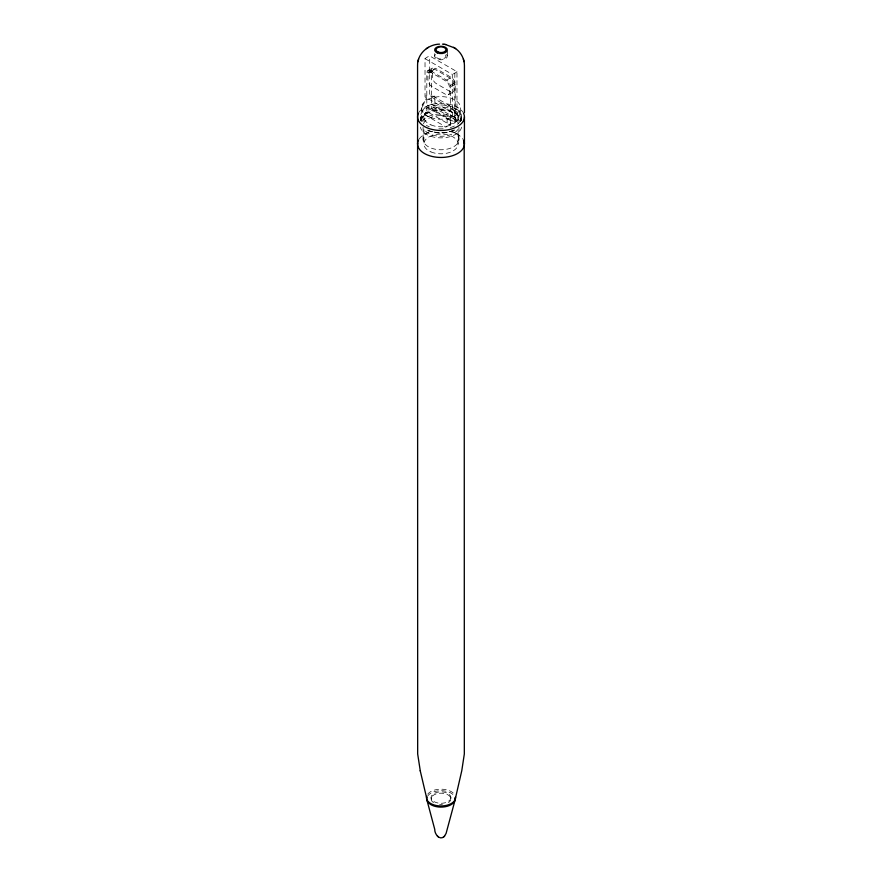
<?xml version="1.0" encoding="UTF-8"?>
<svg xmlns="http://www.w3.org/2000/svg" width="882" height="882" viewBox="0 0 882 882"><rect width="100%" height="100%" fill="white"/><g stroke="black" fill="none" stroke-linecap="round" stroke-linejoin="round"><path stroke-width="0.66" stroke-dasharray="4.41 3.31" d="M420.328 120.977L420.328 116.931L420.328 120.79M421.442 107.549L421.431 121.429A19.569 11.301 0 0 1 441 110.129A19.569 11.301 0 0 1 460.569 121.429L460.558 107.494M427.682 70.836L432.93 67.804M428.729 70.086L429.578 69.557M430.703 70.924L446.623 80.108A5.513 3.186 60 0 1 450.515 86.866L450.515 125.123L426.811 111.43L426.811 73.173A5.513 3.186 60 0 1 430.703 70.924L435.377 68.223L451.297 77.407A5.513 3.186 60 0 1 455.189 84.165L455.189 122.422L431.485 108.729L431.485 70.472A5.513 3.186 60 0 1 435.377 68.223M429.06 72.401L433.746 69.7M446.623 80.108L451.297 77.407M448.354 94.782L453.028 92.081M425.025 58.642L452.301 74.386L452.301 112.642L425.025 96.899L425.025 58.642A19.569 11.301 0 0 1 429.699 55.941L456.975 71.685L456.975 109.952M431.166 96.91L457.923 112.356M431.485 104.23L457.593 119.302M433.018 106.976L456.115 120.316M450.515 120.625L422.412 104.396L422.412 110.724A19.569 11.301 0 0 1 434.881 103.525L434.881 97.196M424.407 114.55L445.112 126.501M426.381 112.543L426.767 113.216M461.672 116.931L461.672 120.79M458.916 127.284L458.916 139.433M458.089 116.931L458.089 123.678M458.089 143.931L458.089 129.081A17.916 10.341 0 0 1 441 136.269A17.916 10.341 0 0 1 423.922 129.07L423.911 143.931M454.836 73.151L454.836 122.245M450.9 797.571A9.9 5.722 0 0 1 436.05 802.532A9.9 5.722 0 0 1 436.05 792.62A9.9 5.722 0 0 1 450.9 797.571L450.9 798.816M447.339 51.167L447.339 56.161M447.119 118.662L447.119 124.99A19.569 11.301 0 0 0 459.588 117.791L459.588 111.452L429.699 94.198L429.699 55.941M434.661 53.659L434.661 56.161M431.1 797.35L431.1 798.662M423.911 116.931L423.911 123.678M423.084 127.284L423.084 139.433M419.049 112.201A23.428 13.528 0 0 1 441 103.403A23.428 13.528 0 0 1 462.951 112.201M419.049 139.202A23.428 13.528 0 0 1 432.808 131.264M449.192 131.264A23.428 13.528 0 0 1 462.951 139.202M461.562 127.162A20.672 11.94 0 0 1 441 137.868A20.672 11.94 0 0 1 420.438 127.162M422.026 121.187A20.672 11.94 0 0 1 441 113.999A20.672 11.94 0 0 1 459.974 121.187M422.026 121.672A20.672 11.94 0 0 1 432.786 105.972A20.672 11.94 0 0 1 459.974 112.19A20.672 11.94 0 0 1 449.214 127.879M443.139 128.794A20.672 11.94 0 0 1 438.861 128.794M429.291 126.765A20.672 11.94 0 0 1 426.381 125.365M452.477 131.495A17.916 10.341 0 0 1 454.043 146.522A17.916 10.341 0 0 1 427.957 146.522A17.916 10.341 0 0 1 429.523 131.495M423.459 123.811A17.916 10.341 0 0 1 441 115.586A17.916 10.341 0 0 1 458.541 123.811M433.514 802.642A9.9 5.722 0 0 1 434.165 794.759A9.9 5.722 0 0 1 447.836 794.759A9.9 5.722 0 0 1 448.486 802.642M442.411 804.549A9.9 5.722 0 0 1 439.589 804.549M427.693 796.027A14.211 8.203 0 0 1 441 790.691A14.211 8.203 0 0 1 454.307 796.027M427.759 794.087A14.553 8.401 0 0 1 441 789.169A14.553 8.401 0 0 1 454.241 794.087M459.533 111.055A5.601 2.668 -67.5 0 1 456.049 111.319M453.535 130.106A19.569 11.301 0 0 1 431.507 131.308M452.543 112.598A5.601 5.182 -50.5 0 1 447.108 119.191M425.995 95.521A5.601 2.668 -67.5 0 1 425.554 100.581A5.601 2.668 -67.5 0 1 422.357 104.782M456.975 71.685A19.569 11.301 0 0 1 452.301 74.386M434.848 96.116A5.601 3.01 -20.4 0 1 429.413 94.264M454.561 130.007A20.121 11.62 0 0 1 427.439 130.007M420.99 120.228A20.121 11.62 0 0 1 441 109.809A20.121 11.62 0 0 1 461.01 120.228M446.546 54.386A6.339 3.66 0 0 1 441 59.822A6.339 3.66 0 0 1 435.454 54.386M445.553 55.026A4.961 2.867 0 0 1 441 59.028A4.961 2.867 0 0 1 436.447 55.026M454.219 130.15A20.672 11.94 0 0 1 427.781 130.15M420.394 120.051A20.672 11.94 0 0 1 441 109.037A20.672 11.94 0 0 1 461.606 120.051M436.91 107.714A5.634 3.804 -49.8 0 1 432.092 104.109M457.769 120.393A5.634 2.326 77.2 0 1 455.321 117.681M427.825 105.112A5.634 2.591 -68.5 0 1 427.726 110.393A5.634 2.591 -68.5 0 1 424.341 115.002M450.801 120.569A5.634 5.402 -50.3 0 1 445.09 127.063M432.709 71.177L428.024 73.879L426.811 73.173A17.089 9.867 0 0 1 431.485 70.472L432.709 71.177M453.976 83.459L449.291 86.16L450.515 86.866A17.089 9.867 0 0 0 455.189 84.165L453.976 83.459M450.548 78.333L436.127 69.998A4.961 2.867 60 0 0 432.621 72.026L432.621 77.429A4.961 2.867 60 0 0 436.127 83.503L450.548 91.827A4.961 2.867 60 0 0 454.054 89.81L454.054 84.407A4.961 2.867 60 0 0 450.548 78.333M445.873 81.034L431.452 72.699A4.961 2.867 60 0 0 427.946 74.727L427.946 80.13A4.961 2.867 60 0 0 431.452 86.204L445.873 94.528A4.961 2.867 60 0 0 449.379 92.511L449.379 87.109A4.961 2.867 60 0 0 445.873 81.034M430.659 117.515A19.569 11.301 0 0 0 460.558 108.299A19.569 11.301 0 0 0 431.783 97.957A19.569 11.301 0 0 0 430.659 117.515M430.967 124.913A17.089 9.867 0 0 0 458.001 117.945A17.089 9.867 0 0 0 434.032 107.913A17.089 9.867 0 0 0 430.967 124.913M430.967 151.925A17.089 9.867 0 0 0 458.001 144.957A17.089 9.867 0 0 0 434.032 134.924A17.089 9.867 0 0 0 430.967 151.925"/><path stroke-width="1.32" d="M417.594 143.314L417.671 753.967L420.295 770.978M439.534 44.144C428.156 44.343 417.23 53.824 417.572 65.632L417.572 143.931M455.167 799.5L461.782 770.692L464.329 753.967L464.208 142.068M417.947 61.652L418.608 59.061M455.09 799.963L446.094 833.402L444.44 836.202M426.91 799.963L434.76 829.411C434.44 833.655 439.434 840.656 443.878 836.742M443.712 836.908L444.649 836.004M426.348 48.642L427.274 48.047M427.594 47.849L428.443 47.308M442.466 44.144L444.208 44.298M445.344 44.475L454.406 47.849M443.922 44.265L445.763 44.53M454.726 48.047C460.713 51.718 464.483 58.609 464.428 65.632L464.428 112.653M453.557 47.308L455.652 48.642M438.288 836.908L437.351 836.004M463.392 59.061L464.053 61.652M420.218 770.692L426.458 797.185M464.428 116.931L464.428 143.931M463.48 113.117A23.428 13.528 0 0 1 441 130.459A23.428 13.528 0 0 1 418.52 113.117M463.48 140.128A23.428 13.528 0 0 1 441 157.459A23.428 13.528 0 0 1 418.52 140.128M455.068 797.725A14.211 8.203 0 0 1 440.493 807.096A14.211 8.203 0 0 1 427.12 797.152M455.52 796.975A14.553 8.401 0 0 1 440.482 805.972A14.553 8.401 0 0 1 426.601 796.38M437.285 52.876A6.339 3.66 0 0 0 447.306 50.285A6.339 3.66 0 0 0 438.409 46.57A6.339 3.66 0 0 0 437.285 52.876M438.089 52.027A4.961 2.867 0 0 0 445.939 50.009A4.961 2.867 0 0 0 438.971 47.099A4.961 2.867 0 0 0 438.089 52.027"/></g></svg>
